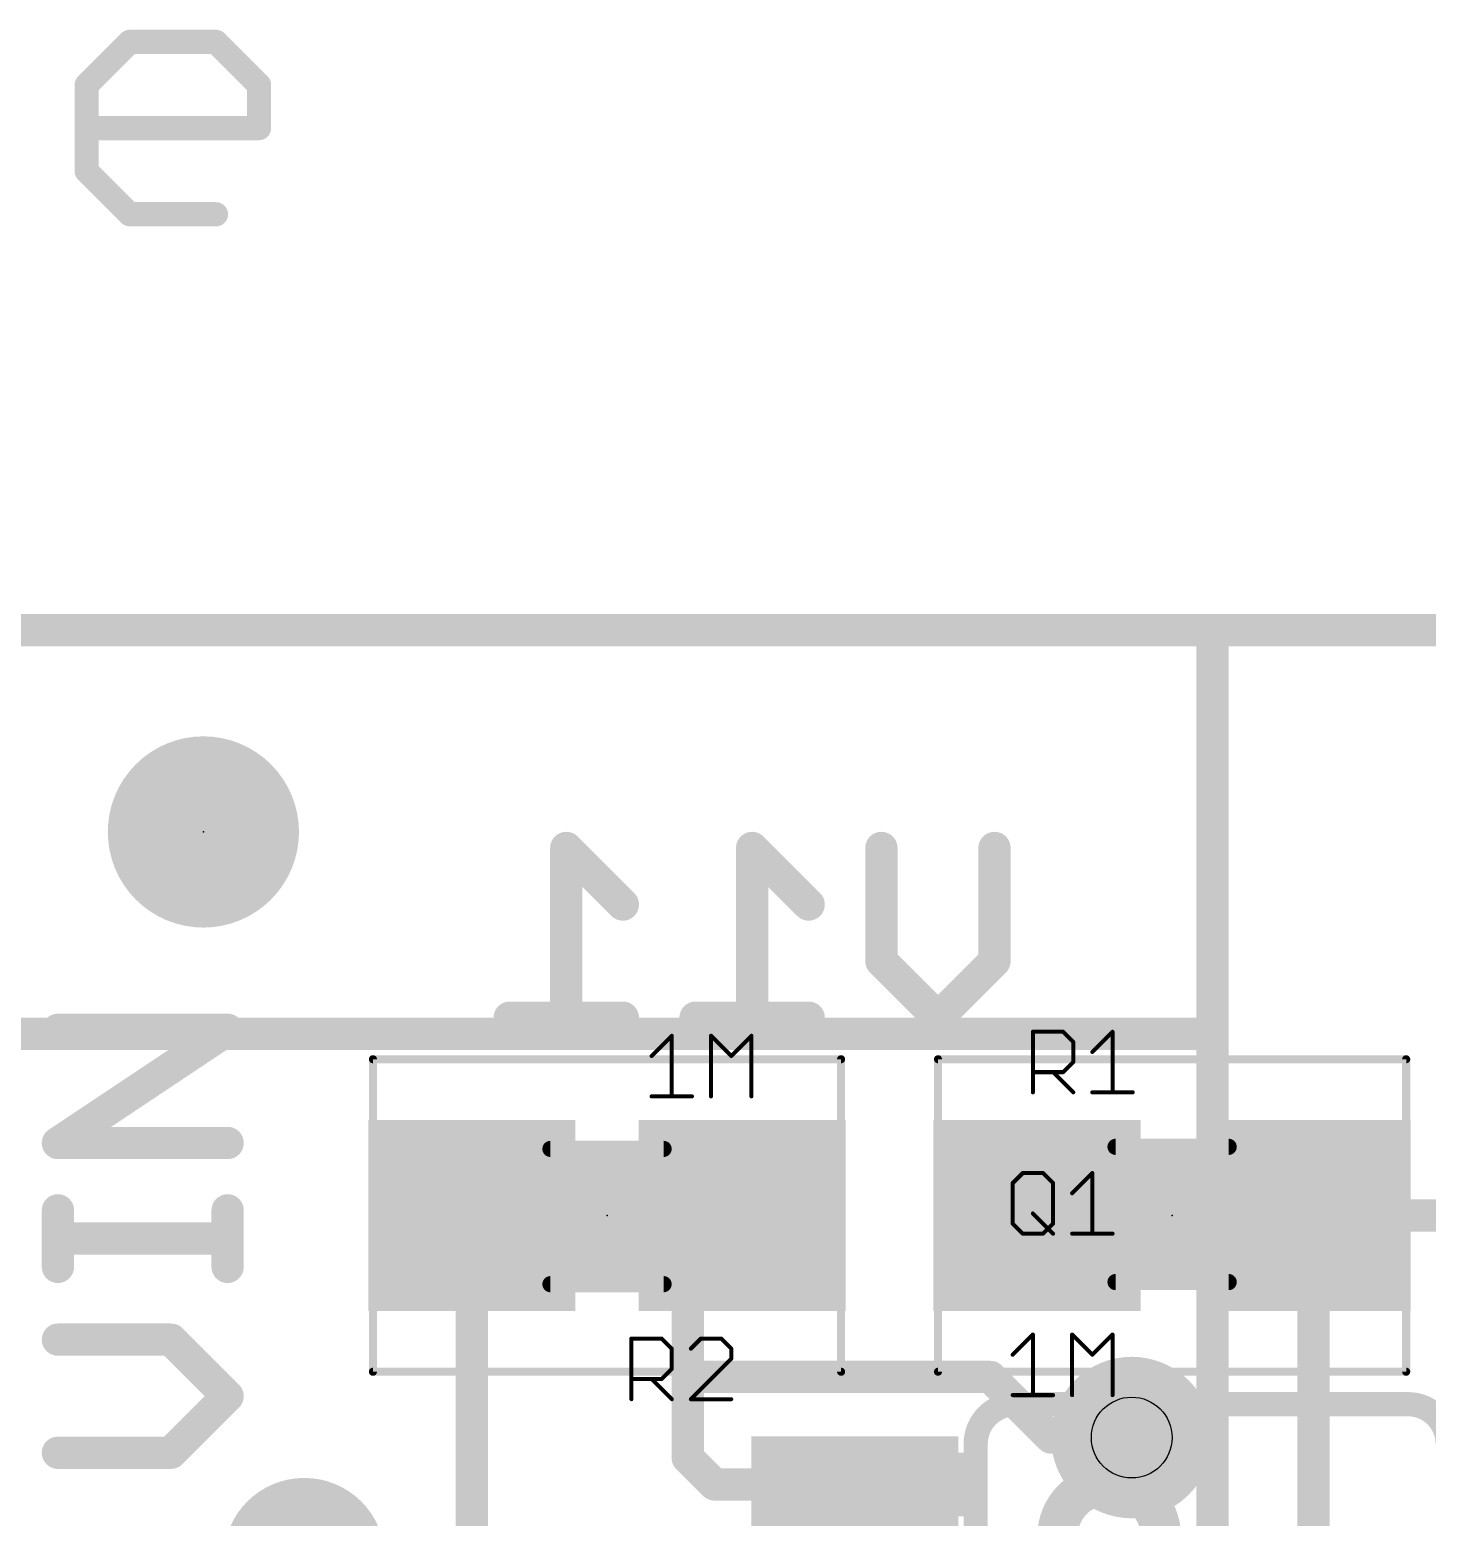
# Model space of a CAD drawing. Extents: x -98 to 45, y 0 to 29.
# Drawn here: x 7.8 to 16.59, y 18.55 to 27.91 of the extents above; entities that cross this region are included whole.
import ezdxf

# ---------------------------------------------------------------- set-up
doc = ezdxf.new("R2010")
doc.units = 0
for name, color, linetype in [('1', 12, 'CONTINUOUS'), ('16', 132, 'CONTINUOUS'), ('18', 110, 'CONTINUOUS'), ('20', 53, 'CONTINUOUS'), ('21', 53, 'CONTINUOUS'), ('23', 53, 'CONTINUOUS'), ('25', 253, 'CONTINUOUS'), ('27', 253, 'CONTINUOUS'), ('29', 253, 'CONTINUOUS'), ('31', 253, 'CONTINUOUS'), ('39', 12, 'CONTINUOUS'), ('44', 253, 'CONTINUOUS'), ('51', 53, 'CONTINUOUS')]:
    doc.layers.add(name, color=color, linetype=linetype)

# ---------------------------------------------------------------- blocks, each defined once
blk = doc.blocks.new('PIE')
at = {"const_width": 0.5}
blk.add_lwpolyline([(0, -0.25, 1), (0, 0.25, 1), (0, -0.25)], format="xyb", dxfattribs=at)
blk = doc.blocks.new('RECT')
blk.add_solid([(-0.5, -0.5), (0.5, -0.5), (-0.5, 0.5), (0.5, 0.5)])
blk = doc.blocks.new('ROUNDV')
at = {"const_width": 0.5}
blk.add_lwpolyline([(0, -0.25, 1), (0, 0.25, 1), (0, -0.25)], format="xyb", dxfattribs=at)

msp = doc.modelspace()

# ---------------------------------------------------------------- linework, layer by layer
at = {"layer": '1', "const_width": 0.2032}
for points in [[(0, 24.13), (43.18, 24.13)], [(15.24, 24.13), (43.18, 24.13)], [(15.24, 16.51), (15.24, 24.13)], [(5.08, 21.59), (15.24, 21.59)], [(15.24, 21.59), (15.24, 7.62)], [(10.58, 20.447), (10.58, 18.105)], [(11.938, 20.105), (12.28, 20.447)], [(17.272, 20.447), (15.836, 20.447)], [(15.875, 20.408), (15.836, 20.447)], [(15.875, 17.018), (15.875, 20.408)], [(11.938, 19.431), (11.938, 20.105)], [(11.938, 18.923), (11.938, 19.431)], [(13.843, 19.431), (11.938, 19.431)], [(14.224, 19.05), (13.843, 19.431)], [(14.732, 19.05), (14.224, 19.05)], [(12.106, 18.755), (11.938, 18.923)], [(12.99, 18.755), (12.106, 18.755)]]:
    msp.add_lwpolyline(points, dxfattribs=at)
at = {"layer": '1', "const_width": 0.1016}
for points in [[(15.24, 24.1808, 1), (15.24, 24.0792)], [(15.2908, 24.13, 1), (15.1892, 24.13)], [(15.2908, 21.59, 1), (15.1892, 21.59)], [(15.24, 21.5392, 1), (15.24, 21.6408)], [(10.6308, 20.447, 1), (10.5292, 20.447)], [(12.3159, 20.4111, 1), (12.2441, 20.4829)], [(15.836, 20.4978, 1), (15.836, 20.3962)], [(15.8719, 20.4829, 1), (15.8001, 20.4111)], [(15.9258, 20.408, 1), (15.8242, 20.408)], [(15.8391, 20.3721, 1), (15.9109, 20.4439)], [(11.9888, 20.105, 1), (11.8872, 20.105)], [(11.9021, 20.1409, 1), (11.9739, 20.0691)], [(11.9888, 19.431, 1), (11.8872, 19.431)], [(11.938, 19.4818, 1), (11.938, 19.3802)], [(11.8872, 19.431, 1), (11.9888, 19.431)], [(13.8789, 19.4669, 1), (13.8071, 19.3951)], [(13.843, 19.3802, 1), (13.843, 19.4818)], [(14.224, 19.1008, 1), (14.224, 18.9992)], [(14.1881, 19.0141, 1), (14.2599, 19.0859)], [(14.732, 18.9992, 1), (14.732, 19.1008)], [(11.9739, 18.9589, 1), (11.9021, 18.8871)], [(11.8872, 18.923, 1), (11.9888, 18.923)], [(12.106, 18.8058, 1), (12.106, 18.7042)], [(12.0701, 18.7191, 1), (12.1419, 18.7909)], [(12.99, 18.7042, 1), (12.99, 18.8058)]]:
    msp.add_lwpolyline(points, format="xyb", dxfattribs=at)
at = {"layer": '16', "const_width": 0.2032}
for points in [[(0, 24.13), (43.18, 24.13)], [(11.5296, 22.4034), (11.1737, 22.7593)], [(11.1737, 22.7593), (11.1737, 21.6916)], [(12.699, 22.4034), (12.3431, 22.7593)], [(12.3431, 22.7593), (12.3431, 21.6916)], [(13.1566, 22.0475), (13.1566, 22.7593)], [(13.8684, 22.7593), (13.8684, 22.0475)], [(13.5125, 21.6916), (13.1566, 22.0475)], [(13.8684, 22.0475), (13.5125, 21.6916)], [(11.5296, 21.6916), (10.8178, 21.6916)], [(12.699, 21.6916), (11.9872, 21.6916)]]:
    msp.add_lwpolyline(points, dxfattribs=at)
at = {"layer": '16', "const_width": 0.1016}
for points in [[(11.2096, 22.7952, 1), (11.1378, 22.7234)], [(11.2245, 22.7593, 1), (11.1229, 22.7593)], [(12.379, 22.7952, 1), (12.3072, 22.7234)], [(12.3939, 22.7593, 1), (12.2923, 22.7593)], [(13.2074, 22.7593, 1), (13.1058, 22.7593)], [(13.9192, 22.7593, 1), (13.8176, 22.7593)], [(11.4937, 22.3675, 1), (11.5655, 22.4393)], [(12.6631, 22.3675, 1), (12.7349, 22.4393)], [(13.1925, 22.0834, 1), (13.1207, 22.0116)], [(13.1058, 22.0475, 1), (13.2074, 22.0475)], [(13.8176, 22.0475, 1), (13.9192, 22.0475)], [(13.9043, 22.0116, 1), (13.8325, 22.0834)], [(10.8178, 21.7424, 1), (10.8178, 21.6408)], [(11.1229, 21.6916, 1), (11.2245, 21.6916)], [(11.5296, 21.6408, 1), (11.5296, 21.7424)], [(11.9872, 21.7424, 1), (11.9872, 21.6408)], [(12.2923, 21.6916, 1), (12.3939, 21.6916)], [(12.699, 21.6408, 1), (12.699, 21.7424)], [(13.4766, 21.7275, 1), (13.5484, 21.6557)], [(13.4766, 21.6557, 1), (13.5484, 21.7275)]]:
    msp.add_lwpolyline(points, format="xyb", dxfattribs=at)
at = {"layer": '20', "const_width": 0.1524}
msp.add_lwpolyline([(43.18, 24.13), (0, 24.13)], dxfattribs=at)
at = {"layer": '21'}
for points, const_width in [([(7.9747, 20.9032), (9.0424, 21.615)], 0.2032), ([(9.0424, 21.615), (7.9747, 21.615)], 0.2032), ([(9.0424, 20.9032), (7.9747, 20.9032)], 0.2032), ([(7.9747, 20.1236), (7.9747, 20.4795)], 0.2032), ([(9.0424, 20.1236), (9.0424, 20.4795)], 0.2032), ([(9.0424, 20.3016), (7.9747, 20.3016)], 0.2032), ([(8.6865, 19.666), (7.9747, 19.666)], 0.2032), ([(9.0424, 19.3101), (8.6865, 19.666)], 0.2032), ([(8.6865, 18.9542), (9.0424, 19.3101)], 0.2032), ([(16.47, 19.26), (14.01, 19.26)], 0.1524), ([(7.9747, 18.9542), (8.6865, 18.9542)], 0.2032), ([(13.75, 16.54), (13.75, 19)], 0.1524)]:
    msp.add_lwpolyline(points, dxfattribs=dict(at, const_width=const_width))
for points, const_width in [([(7.9747, 21.6658, 1), (7.9747, 21.5642)], 0.1016), ([(9.0706, 21.5727, 1), (9.0142, 21.6573)], 0.1016), ([(9.0424, 21.5642, 1), (9.0424, 21.6658)], 0.1016), ([(7.9747, 20.954, 1), (7.9747, 20.8524)], 0.1016), ([(7.9465, 20.9455, 1), (8.0029, 20.8609)], 0.1016), ([(9.0424, 20.8524, 1), (9.0424, 20.954)], 0.1016), ([(8.0255, 20.4795, 1), (7.9239, 20.4795)], 0.1016), ([(9.0932, 20.4795, 1), (8.9916, 20.4795)], 0.1016), ([(7.9747, 20.3524, 1), (7.9747, 20.2508)], 0.1016), ([(9.0424, 20.2508, 1), (9.0424, 20.3524)], 0.1016), ([(7.9239, 20.1236, 1), (8.0255, 20.1236)], 0.1016), ([(8.9916, 20.1236, 1), (9.0932, 20.1236)], 0.1016), ([(7.9747, 19.7168, 1), (7.9747, 19.6152)], 0.1016), ([(8.7224, 19.7019, 1), (8.6506, 19.6301)], 0.1016), ([(8.6865, 19.6152, 1), (8.6865, 19.7168)], 0.1016), ([(9.0783, 19.2742, 1), (9.0065, 19.346)], 0.1016), ([(9.0065, 19.2742, 1), (9.0783, 19.346)], 0.1016), ([(14, 19.26, 0.4142), (13.75, 19.01)], 0.1524), ([(14.01, 19.2981, 1), (14.01, 19.2219)], 0.0762), ([(16.72, 19.01, 0.4142), (16.47, 19.26)], 0.1524), ([(16.47, 19.2219, 1), (16.47, 19.2981)], 0.0762), ([(7.9747, 19.005, 1), (7.9747, 18.9034)], 0.1016), ([(8.6506, 18.9901, 1), (8.7224, 18.9183)], 0.1016), ([(8.6865, 18.9034, 1), (8.6865, 19.005)], 0.1016), ([(13.7881, 19, 1), (13.7119, 19)], 0.0762), ([(14.59, 18.105, 1), (14.59, 18.755, 1), (14.59, 18.105)], 0.254)]:
    msp.add_lwpolyline(points, format="xyb", dxfattribs=dict(at, const_width=const_width))
at = {"layer": '23'}
for p in [(8.89, 22.86), (11.43, 20.447), (14.986, 20.447)]:
    msp.add_point(p, dxfattribs=at)
at = {"layer": '25', "const_width": 0.0127}
for points in [[(14.1097, 21.6094, 1), (14.1097, 21.5967)], [(14.116, 21.603, 1), (14.1034, 21.603)], [(14.3049, 21.6075, 1), (14.2959, 21.5985)], [(14.3004, 21.5967, 1), (14.3004, 21.6094)], [(14.3703, 21.5395, 1), (14.3576, 21.5395)], [(14.3594, 21.535, 1), (14.3684, 21.544)], [(14.6174, 21.603, 1), (14.6047, 21.603)], [(14.6155, 21.5985, 1), (14.6065, 21.6075)], [(14.4794, 21.4804, 1), (14.4884, 21.4714)], [(14.1097, 21.3552, 1), (14.1097, 21.3425)], [(14.2413, 21.3533, 1), (14.2323, 21.3443)], [(14.2959, 21.3533, 1), (14.3049, 21.3443)], [(14.3004, 21.3425, 1), (14.3004, 21.3552)], [(14.3576, 21.4124, 1), (14.3703, 21.4124)], [(14.3684, 21.4079, 1), (14.3594, 21.4169)], [(14.1034, 21.2217, 1), (14.116, 21.2217)], [(14.3594, 21.2172, 1), (14.3684, 21.2262)], [(14.4839, 21.2281, 1), (14.4839, 21.2154)], [(14.6047, 21.2217, 1), (14.6174, 21.2217)], [(14.7381, 21.2154, 1), (14.7381, 21.2281)], [(14.0463, 20.7204, 1), (14.0463, 20.7077)], [(14.0507, 20.7095, 1), (14.0418, 20.7185)], [(14.1779, 20.7185, 1), (14.1689, 20.7095)], [(14.1734, 20.7077, 1), (14.1734, 20.7204)], [(14.4904, 20.714, 1), (14.4777, 20.714)], [(14.4885, 20.7095, 1), (14.4795, 20.7185)], [(13.9891, 20.6505, 1), (13.9764, 20.6505)], [(13.9782, 20.655, 1), (13.9872, 20.646)], [(14.2433, 20.6505, 1), (14.2306, 20.6505)], [(14.2324, 20.646, 1), (14.2414, 20.655)], [(14.3524, 20.5914, 1), (14.3614, 20.5824)], [(13.9872, 20.4007, 1), (13.9782, 20.3918)], [(13.9764, 20.3963, 1), (13.9891, 20.3963)], [(14.1143, 20.4643, 1), (14.1053, 20.4553)], [(14.2306, 20.3963, 1), (14.2433, 20.3963)], [(14.2414, 20.3918, 1), (14.2324, 20.4007)], [(14.0463, 20.3391, 1), (14.0463, 20.3264)], [(14.0418, 20.3282, 1), (14.0507, 20.3372)], [(14.1689, 20.3372, 1), (14.1779, 20.3282)], [(14.1734, 20.3264, 1), (14.1734, 20.3391)], [(14.2324, 20.3282, 1), (14.2414, 20.3372)], [(14.3569, 20.3391, 1), (14.3569, 20.3264)], [(14.4777, 20.3327, 1), (14.4904, 20.3327)], [(14.6111, 20.3264, 1), (14.6111, 20.3391)], [(11.5896, 19.6726, 1), (11.5769, 19.6726)], [(11.5833, 19.679, 1), (11.5833, 19.6663)], [(11.7784, 19.6771, 1), (11.7695, 19.6681)], [(11.7739, 19.6663, 1), (11.7739, 19.679)], [(12.021, 19.679, 1), (12.021, 19.6663)], [(12.0255, 19.6681, 1), (12.0166, 19.6771)], [(12.1526, 19.6771, 1), (12.1437, 19.6681)], [(12.1482, 19.6663, 1), (12.1482, 19.679)], [(11.8438, 19.6091, 1), (11.8312, 19.6091)], [(11.833, 19.6046, 1), (11.842, 19.6136)], [(11.953, 19.6136, 1), (11.962, 19.6046)], [(12.2181, 19.6091, 1), (12.2054, 19.6091)], [(12.2072, 19.6046, 1), (12.2162, 19.6136)], [(11.8312, 19.482, 1), (11.8438, 19.482)], [(11.842, 19.4775, 1), (11.833, 19.4865)], [(12.2054, 19.5455, 1), (12.2181, 19.5455)], [(12.2162, 19.541, 1), (12.2072, 19.55)], [(11.5833, 19.4248, 1), (11.5833, 19.4121)], [(11.7149, 19.4229, 1), (11.7059, 19.4139)], [(11.7695, 19.4229, 1), (11.7784, 19.4139)], [(11.7739, 19.4121, 1), (11.7739, 19.4248)], [(11.5769, 19.2913, 1), (11.5896, 19.2913)], [(11.833, 19.2868, 1), (11.842, 19.2958)], [(11.9575, 19.2977, 1), (11.9575, 19.2849)], [(11.953, 19.2958, 1), (11.962, 19.2868)], [(12.2117, 19.2849, 1), (12.2117, 19.2977)]]:
    msp.add_lwpolyline(points, format="xyb", dxfattribs=at)
at = {"layer": '25', "const_width": 0.0254}
for points in [[(14.1097, 21.2217), (14.1097, 21.603)], [(14.1097, 21.603), (14.3004, 21.603)], [(14.3004, 21.603), (14.3639, 21.5395)], [(14.3639, 21.5395), (14.3639, 21.4124)], [(14.4839, 21.4759), (14.611, 21.603)], [(14.611, 21.603), (14.611, 21.2217)], [(14.3004, 21.3488), (14.1097, 21.3488)], [(14.2368, 21.3488), (14.3639, 21.2217)], [(14.3639, 21.4124), (14.3004, 21.3488)], [(14.4839, 21.2217), (14.7381, 21.2217)], [(13.9827, 20.6505), (14.0463, 20.714)], [(14.0463, 20.714), (14.1734, 20.714)], [(14.1734, 20.714), (14.2369, 20.6505)], [(14.3569, 20.5869), (14.484, 20.714)], [(14.484, 20.714), (14.484, 20.3327)], [(13.9827, 20.3963), (13.9827, 20.6505)], [(14.2369, 20.6505), (14.2369, 20.3963)], [(14.0463, 20.3327), (13.9827, 20.3963)], [(14.1098, 20.4598), (14.2369, 20.3327)], [(14.2369, 20.3963), (14.1734, 20.3327)], [(14.1734, 20.3327), (14.0463, 20.3327)], [(14.3569, 20.3327), (14.6111, 20.3327)], [(11.5833, 19.2913), (11.5833, 19.6726)], [(11.5833, 19.6726), (11.7739, 19.6726)], [(11.7739, 19.6726), (11.8375, 19.6091)], [(12.021, 19.6726), (11.9575, 19.6091)], [(12.1482, 19.6726), (12.021, 19.6726)], [(12.2117, 19.6091), (12.1482, 19.6726)], [(11.8375, 19.6091), (11.8375, 19.482)], [(12.2117, 19.5455), (12.2117, 19.6091)], [(11.8375, 19.482), (11.7739, 19.4184)], [(11.9575, 19.2913), (12.2117, 19.5455)], [(11.7739, 19.4184), (11.5833, 19.4184)], [(11.7104, 19.4184), (11.8375, 19.2913)], [(12.2117, 19.2913), (11.9575, 19.2913)]]:
    msp.add_lwpolyline(points, dxfattribs=at)
at = {"layer": '27'}
for points, const_width in [([(8.1556, 27.5597), (8.4268, 27.8309)], 0.1524), ([(8.4268, 27.8309), (8.9691, 27.8309)], 0.1524), ([(8.9691, 27.8309), (9.2403, 27.5597)], 0.1524), ([(8.1556, 27.0174), (8.1556, 27.5597)], 0.1524), ([(9.2403, 27.5597), (9.2403, 27.2885)], 0.1524), ([(9.2403, 27.2885), (8.1556, 27.2885)], 0.1524), ([(8.4268, 26.7462), (8.1556, 27.0174)], 0.1524), ([(8.9691, 26.7462), (8.4268, 26.7462)], 0.1524), ([(11.7103, 21.4505), (11.8374, 21.5776)], 0.0254), ([(11.8374, 21.5776), (11.8374, 21.1963)], 0.0254), ([(12.0845, 21.1963), (12.0845, 21.5776)], 0.0254), ([(12.0845, 21.5776), (12.2116, 21.4505)], 0.0254), ([(12.2116, 21.4505), (12.3387, 21.5776)], 0.0254), ([(12.3387, 21.5776), (12.3387, 21.1963)], 0.0254), ([(11.7103, 21.1963), (11.9645, 21.1963)], 0.0254), ([(13.9827, 19.5709), (14.1098, 19.698)], 0.0254), ([(14.1098, 19.698), (14.1098, 19.3167)], 0.0254), ([(14.3569, 19.3167), (14.3569, 19.698)], 0.0254), ([(14.3569, 19.698), (14.484, 19.5709)], 0.0254), ([(14.484, 19.5709), (14.6111, 19.698)], 0.0254), ([(14.6111, 19.698), (14.6111, 19.3167)], 0.0254), ([(13.9827, 19.3167), (14.2369, 19.3167)], 0.0254)]:
    msp.add_lwpolyline(points, dxfattribs=dict(at, const_width=const_width))
for points, const_width in [([(8.4268, 27.869, 1), (8.4268, 27.7928)], 0.0762), ([(8.4537, 27.8039, 1), (8.3999, 27.8578)], 0.0762), ([(8.9961, 27.8578, 1), (8.9422, 27.8039)], 0.0762), ([(8.9691, 27.7928, 1), (8.9691, 27.869)], 0.0762), ([(8.1937, 27.5597, 1), (8.1175, 27.5597)], 0.0762), ([(8.1287, 27.5866, 1), (8.1826, 27.5328)], 0.0762), ([(9.2784, 27.5597, 1), (9.2022, 27.5597)], 0.0762), ([(9.2134, 27.5328, 1), (9.2672, 27.5866)], 0.0762), ([(8.1556, 27.3266, 1), (8.1556, 27.2504)], 0.0762), ([(9.2403, 27.2504, 1), (9.2403, 27.3266)], 0.0762), ([(9.2022, 27.2885, 1), (9.2784, 27.2885)], 0.0762), ([(8.1826, 27.0443, 1), (8.1287, 26.9904)], 0.0762), ([(8.1175, 27.0174, 1), (8.1937, 27.0174)], 0.0762), ([(8.4268, 26.7843, 1), (8.4268, 26.7081)], 0.0762), ([(8.3999, 26.7193, 1), (8.4537, 26.7731)], 0.0762), ([(8.9691, 26.7081, 1), (8.9691, 26.7843)], 0.0762), ([(11.8437, 21.5776, 1), (11.831, 21.5776)], 0.0127), ([(11.8419, 21.5731, 1), (11.8329, 21.5821)], 0.0127), ([(12.0908, 21.5776, 1), (12.0781, 21.5776)], 0.0127), ([(12.089, 21.5821, 1), (12.08, 21.5731)], 0.0127), ([(12.3451, 21.5776, 1), (12.3324, 21.5776)], 0.0127), ([(12.3432, 21.5731, 1), (12.3342, 21.5821)], 0.0127), ([(11.7058, 21.455, 1), (11.7148, 21.446)], 0.0127), ([(12.2071, 21.455, 1), (12.2161, 21.446)], 0.0127), ([(12.2071, 21.446, 1), (12.2161, 21.455)], 0.0127), ([(11.7103, 21.2027, 1), (11.7103, 21.1899)], 0.0127), ([(11.831, 21.1963, 1), (11.8437, 21.1963)], 0.0127), ([(11.9645, 21.1899, 1), (11.9645, 21.2027)], 0.0127), ([(12.0781, 21.1963, 1), (12.0908, 21.1963)], 0.0127), ([(12.3324, 21.1963, 1), (12.3451, 21.1963)], 0.0127), ([(14.1162, 19.698, 1), (14.1035, 19.698)], 0.0127), ([(14.1143, 19.6935, 1), (14.1053, 19.7025)], 0.0127), ([(14.3614, 19.7025, 1), (14.3524, 19.6935)], 0.0127), ([(14.3633, 19.698, 1), (14.3506, 19.698)], 0.0127), ([(14.6175, 19.698, 1), (14.6048, 19.698)], 0.0127), ([(14.6156, 19.6935, 1), (14.6066, 19.7025)], 0.0127), ([(13.9782, 19.5754, 1), (13.9872, 19.5664)], 0.0127), ([(14.4795, 19.5754, 1), (14.4885, 19.5664)], 0.0127), ([(14.4795, 19.5664, 1), (14.4885, 19.5754)], 0.0127), ([(13.9827, 19.3231, 1), (13.9827, 19.3103)], 0.0127), ([(14.1035, 19.3167, 1), (14.1162, 19.3167)], 0.0127), ([(14.2369, 19.3103, 1), (14.2369, 19.3231)], 0.0127), ([(14.3506, 19.3167, 1), (14.3633, 19.3167)], 0.0127), ([(14.6048, 19.3167, 1), (14.6175, 19.3167)], 0.0127)]:
    msp.add_lwpolyline(points, format="xyb", dxfattribs=dict(at, const_width=const_width))
at = {"layer": '39', "const_width": 0.0508}
for points in [[(9.957, 19.464), (9.957, 21.43)], [(9.957, 21.43), (12.903, 21.43)], [(12.903, 21.43), (12.903, 19.464)], [(13.513, 21.43), (16.459, 21.43)], [(13.513, 19.464), (13.513, 21.43)], [(16.459, 21.43), (16.459, 19.464)], [(12.903, 19.464), (9.957, 19.464)], [(16.459, 19.464), (13.513, 19.464)]]:
    msp.add_lwpolyline(points, dxfattribs=at)
at = {"layer": '39', "const_width": 0.0254}
for points in [[(9.9697, 21.43, 1), (9.9443, 21.43)], [(9.957, 21.4427, 1), (9.957, 21.4173)], [(12.9157, 21.43, 1), (12.8903, 21.43)], [(12.903, 21.4173, 1), (12.903, 21.4427)], [(13.513, 21.4427, 1), (13.513, 21.4173)], [(13.5257, 21.43, 1), (13.5003, 21.43)], [(16.4717, 21.43, 1), (16.4463, 21.43)], [(16.459, 21.4173, 1), (16.459, 21.4427)], [(9.957, 19.4767, 1), (9.957, 19.4513)], [(9.9443, 19.464, 1), (9.9697, 19.464)], [(12.8903, 19.464, 1), (12.9157, 19.464)], [(12.903, 19.4513, 1), (12.903, 19.4767)], [(13.513, 19.4767, 1), (13.513, 19.4513)], [(13.5003, 19.464, 1), (13.5257, 19.464)], [(16.4463, 19.464, 1), (16.4717, 19.464)], [(16.459, 19.4513, 1), (16.459, 19.4767)]]:
    msp.add_lwpolyline(points, format="xyb", dxfattribs=at)
at = {"layer": '44'}
msp.add_circle((14.732, 19.05), 0.254, dxfattribs=at)
at = {"layer": '51', "const_width": 0.1016}
for points in [[(11.786, 20.866), (11.074, 20.866)], [(14.63, 20.879), (15.342, 20.879)], [(11.786, 20.015), (11.074, 20.015)], [(14.63, 20.028), (15.342, 20.028)]]:
    msp.add_lwpolyline(points, dxfattribs=at)
at = {"layer": '51', "const_width": 0.0508}
for points in [[(11.074, 20.8914, 1), (11.074, 20.8406)], [(11.786, 20.8406, 1), (11.786, 20.8914)], [(14.63, 20.9044, 1), (14.63, 20.8536)], [(15.342, 20.8536, 1), (15.342, 20.9044)], [(11.074, 20.0404, 1), (11.074, 19.9896)], [(11.786, 19.9896, 1), (11.786, 20.0404)], [(14.63, 20.0534, 1), (14.63, 20.0026)], [(15.342, 20.0026, 1), (15.342, 20.0534)]]:
    msp.add_lwpolyline(points, format="xyb", dxfattribs=at)

# ---------------------------------------------------------------- block references
at = {"layer": '1'}
msp.add_blockref('PIE', (8.89, 22.86), dxfattribs=at)
at = {"layer": '1', "xscale": 1.1, "rotation": 180}
for p in [(10.58, 20.447), (12.28, 20.447)]:
    msp.add_blockref('RECT', p, dxfattribs=at)
at = {"layer": '1', "xscale": 1.1}
for p in [(14.136, 20.447), (15.836, 20.447)]:
    msp.add_blockref('RECT', p, dxfattribs=at)
at = {"layer": '1', "xscale": 0.4, "yscale": 1.1, "rotation": 270}
msp.add_blockref('RECT', (12.99, 18.755), dxfattribs=at)
at = {"layer": '18', "xscale": 1.016, "yscale": 1.016}
for p in [(14.732, 19.05), (14.732, 19.05), (9.525, 18.288), (9.525, 18.288)]:
    msp.add_blockref('ROUNDV', p, dxfattribs=at)
at = {"layer": '21', "xscale": 0.4572, "yscale": 0.762, "rotation": 180}
msp.add_blockref('RECT', (11.43, 20.447), dxfattribs=at)
at = {"layer": '21', "xscale": 0.4572, "yscale": 0.762}
msp.add_blockref('RECT', (14.986, 20.447), dxfattribs=at)
at = {"layer": '29', "yscale": 1.2032}
for name, p, xscale in [('PIE', (8.89, 22.86), 1.2032), ('RECT', (14.136, 20.447), 1.3032), ('RECT', (15.836, 20.447), 1.3032)]:
    msp.add_blockref(name, p, dxfattribs=dict(at, xscale=xscale))
at = {"layer": '29'}
for p, xscale, yscale, rotation in [((10.58, 20.447), 1.3032, 1.2032, 180), ((12.28, 20.447), 1.3032, 1.2032, 180), ((12.99, 18.755), 0.6032, 1.3032, 270)]:
    msp.add_blockref('RECT', p, dxfattribs=dict(at, xscale=xscale, yscale=yscale, rotation=rotation))
at = {"layer": '31', "xscale": 1.1, "rotation": 180}
for p in [(10.58, 20.447), (12.28, 20.447)]:
    msp.add_blockref('RECT', p, dxfattribs=at)
at = {"layer": '31', "xscale": 1.1}
for p in [(14.136, 20.447), (15.836, 20.447)]:
    msp.add_blockref('RECT', p, dxfattribs=at)
at = {"layer": '31', "xscale": 0.4, "yscale": 1.1, "rotation": 270}
msp.add_blockref('RECT', (12.99, 18.755), dxfattribs=at)
at = {"layer": '51'}
for p, xscale, yscale, rotation in [((10.8498, 20.4419), 0.5001, 0.95, 180), ((12.0182, 20.4419), 0.5001, 0.95, 180), ((13.24, 18.755), 0.4, 0.9, 270)]:
    msp.add_blockref('RECT', p, dxfattribs=dict(at, xscale=xscale, yscale=yscale, rotation=rotation))
at = {"layer": '51', "xscale": 0.5001, "yscale": 0.95}
for p in [(14.3979, 20.4521), (15.5663, 20.4521)]:
    msp.add_blockref('RECT', p, dxfattribs=at)

doc.saveas('drawing.dxf')
